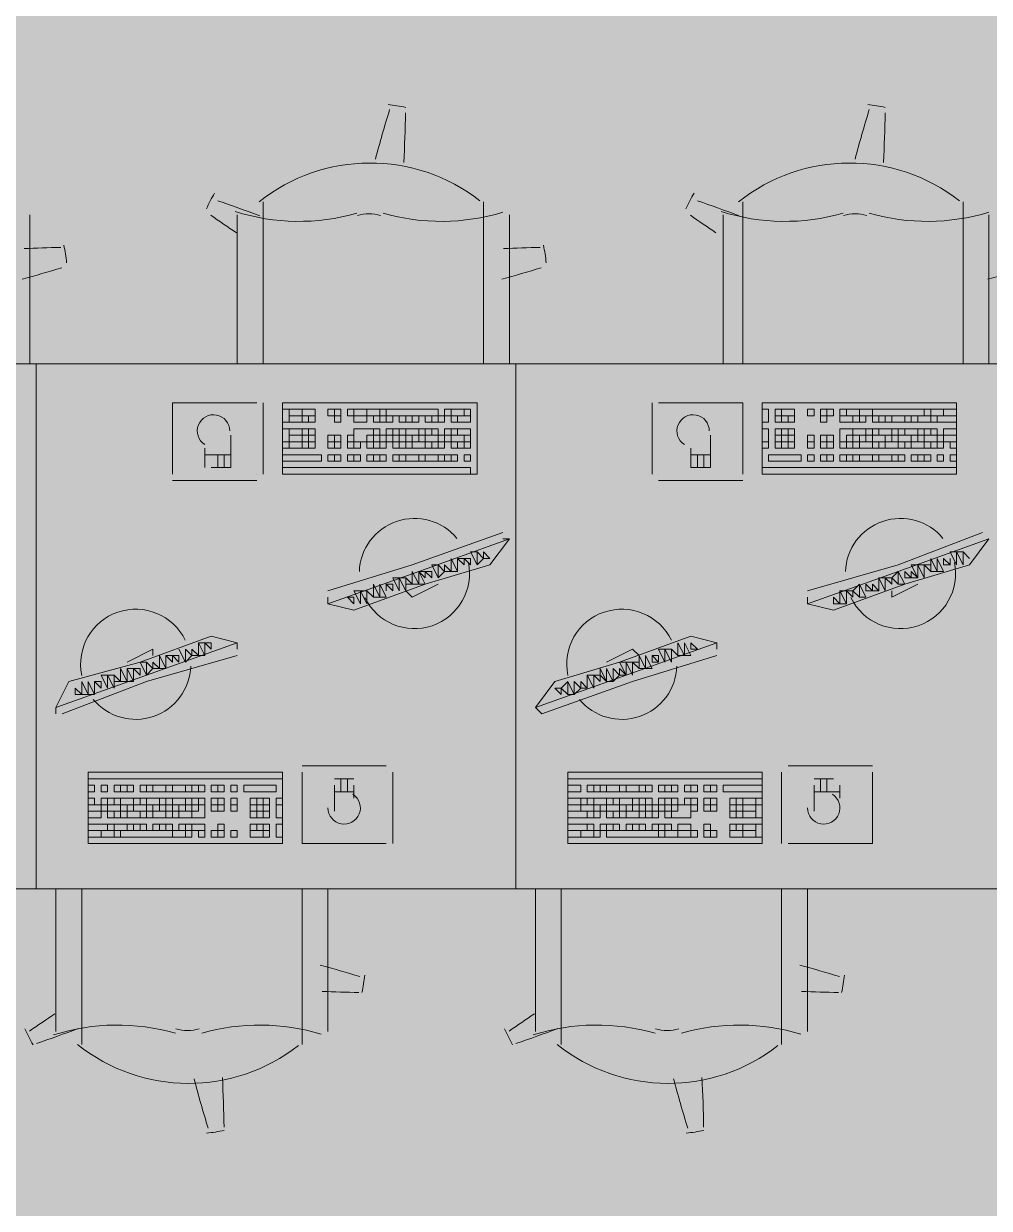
# Model space of a CAD drawing. Header units: millimetres. Extents: x 0 to 90.2, y 0 to 62.5.
# Drawn here: x 70.208 to 72.443, y 35.689 to 38.431 of the extents above; entities that cross this region are included whole.
import ezdxf

# ---------------------------------------------------------------- set-up
doc = ezdxf.new("R2010")
doc.units = ezdxf.units.MM
doc.layers.add('PDF_014405$FT-FIXFIT', color=7, linetype='Continuous')
doc.layers.add('PDF_014405$HL-TMP', color=7, linetype='Continuous', true_color=0xe6db59)

msp = doc.modelspace()

# ---------------------------------------------------------------- linework, layer by layer
at = {"layer": 'PDF_014405$FT-FIXFIT', "lineweight": 0}
for points in [[(70.7626, 37.6432), (70.7626, 38.0181)], [(71.2725, 38.0181), (71.2725, 37.6432)], [(71.8725, 37.6432), (71.8725, 38.0181)], [(72.3824, 38.0181), (72.3824, 37.6432)], [(70.2226, 37.6432), (70.2226, 37.9881)], [(70.7026, 37.9881), (70.7026, 37.6432)], [(71.3325, 37.6432), (71.3325, 37.9881)], [(71.8275, 37.9881), (71.8275, 37.6432)], [(72.4424, 37.6432), (72.4424, 37.9881)], [(70.5526, 37.5532), (70.5526, 37.5532)], [(70.7476, 37.5532), (70.5526, 37.5532), (70.5526, 37.3882)], [(70.7476, 37.5532), (70.7476, 37.5532)], [(70.7626, 37.3882), (70.7626, 37.5532)], [(71.6625, 37.5532), (71.6625, 37.3882)], [(71.6775, 37.5532), (71.6775, 37.5532)], [(71.8725, 37.3882), (71.8725, 37.5532), (71.6775, 37.5532)], [(70.6426, 37.4032), (70.6876, 37.4032), (70.6876, 37.4782)], [(71.7525, 37.4482), (71.7525, 37.4032), (71.7975, 37.4032), (71.7975, 37.4782)], [(70.6276, 37.4482), (70.6276, 37.4032)], [(70.6876, 37.4332), (70.6276, 37.4332)], [(70.6576, 37.4332), (70.6576, 37.4032)], [(70.6726, 37.4332), (70.6726, 37.4032)], [(71.7975, 37.4332), (71.7525, 37.4332)], [(71.7675, 37.4332), (71.7675, 37.4032)], [(71.7825, 37.4332), (71.7825, 37.4032)], [(70.5526, 37.3732), (70.7476, 37.3732)], [(70.7476, 37.3882), (70.7476, 37.3882)], [(71.6775, 37.3882), (71.6775, 37.3882)], [(71.6775, 37.3732), (71.8725, 37.3732)], [(71.8725, 37.3882), (71.8725, 37.3882)], [(71.3175, 37.2532), (71.1076, 37.1782), (70.9126, 37.1182)], [(70.9126, 37.0882), (70.9726, 37.0732), (71.1376, 37.1332), (71.2875, 37.1782), (71.3325, 37.2382), (71.3175, 37.2382)], [(71.3325, 37.2382), (71.1226, 37.1632), (70.9126, 37.0882), (70.9126, 37.1032)], [(72.4274, 37.2532), (72.2325, 37.1782), (72.0225, 37.1182)], [(72.0225, 37.1032), (72.0225, 37.0882), (72.0825, 37.0732), (72.2475, 37.1332), (72.3974, 37.1782), (72.4424, 37.2382), (72.2325, 37.1632), (72.0225, 37.0882)], [(72.4274, 37.2382), (72.4274, 37.2382)], [(72.3824, 37.2082), (72.3974, 37.1932), (72.3824, 37.2082)], [(71.2125, 37.1932), (71.2125, 37.1632), (71.2125, 37.1932)], [(72.3524, 37.1932), (72.3524, 37.1782), (72.3524, 37.1932)], [(72.1875, 37.1482), (72.1875, 37.1182), (72.1875, 37.1482)], [(71.0026, 37.1182), (71.0176, 37.1032), (71.0026, 37.1182)], [(71.0476, 37.1332), (71.0476, 37.1182), (71.0476, 37.1332)], [(71.1676, 37.1332), (71.1076, 37.1032), (71.0926, 37.1182)], [(71.1676, 37.1332), (71.1676, 37.1332)], [(72.2775, 37.1332), (72.2175, 37.1032), (72.2175, 37.1182)], [(72.2775, 37.1332), (72.2775, 37.1332)], [(72.0375, 37.1032), (72.0375, 37.1032)], [(70.7026, 36.9982), (70.6426, 37.0132), (70.4776, 36.9532), (70.3126, 36.9082), (70.2826, 36.8482), (70.2826, 36.8332)], [(71.8125, 36.9982), (71.7525, 37.0132), (71.5875, 36.9532), (71.4375, 36.9082), (71.3925, 36.8482), (71.4075, 36.8332), (71.6175, 36.9082), (71.8125, 36.9682)], [(70.2826, 36.8482), (70.4926, 36.9232), (70.7026, 36.9982), (70.7026, 36.9832)], [(70.4476, 36.9532), (70.5076, 36.9832), (70.5076, 36.9682)], [(70.5826, 36.9532), (70.5676, 36.9832), (70.5826, 36.9532)], [(70.6876, 36.9832), (70.6876, 36.9832)], [(71.3925, 36.8482), (71.6025, 36.9232), (71.8125, 36.9982), (71.8125, 36.9832)], [(71.5575, 36.9532), (71.6175, 36.9832), (71.6325, 36.9682)], [(71.7225, 36.9682), (71.7075, 36.9832), (71.7225, 36.9682)], [(70.2976, 36.8332), (70.4926, 36.9082), (70.7026, 36.9682)], [(70.5376, 36.9382), (70.5376, 36.9682), (70.5376, 36.9382)], [(70.4476, 36.9532), (70.4476, 36.9532)], [(71.5575, 36.9532), (71.5575, 36.9532)], [(71.5125, 36.8932), (71.5125, 36.9232), (71.5125, 36.8932)], [(70.2976, 36.8482), (70.2976, 36.8482)], [(71.4075, 36.8482), (71.4075, 36.8482)], [(71.0476, 36.7132), (70.8526, 36.7132)], [(72.1725, 36.7132), (71.9775, 36.7132)], [(70.3576, 36.6832), (70.8076, 36.6832), (70.3576, 36.6832)], [(70.8526, 36.6982), (70.8526, 36.6982)], [(70.8526, 36.6982), (70.8526, 36.5332), (71.0476, 36.5332)], [(70.9726, 36.6832), (70.9276, 36.6832)], [(70.9426, 36.6532), (70.9426, 36.6832)], [(70.9576, 36.6532), (70.9576, 36.6832)], [(71.0476, 36.6982), (71.0476, 36.6982)], [(71.0626, 36.5332), (71.0626, 36.6982)], [(71.4675, 36.6832), (71.9175, 36.6832), (71.4675, 36.6832)], [(71.9625, 36.6982), (71.9625, 36.5332)], [(71.9775, 36.5332), (72.1725, 36.5332), (72.1725, 36.6982)], [(71.9775, 36.6982), (71.9775, 36.6982)], [(72.0825, 36.6832), (72.0375, 36.6832)], [(72.0525, 36.6532), (72.0525, 36.6832)], [(72.0675, 36.6532), (72.0675, 36.6832)], [(70.9276, 36.6682), (70.9276, 36.6082)], [(70.9276, 36.6532), (70.9726, 36.6532)], [(70.9726, 36.6382), (70.9726, 36.6682)], [(72.0375, 36.6682), (72.0375, 36.6082)], [(72.0375, 36.6532), (72.0975, 36.6532)], [(72.0825, 36.6682), (72.0825, 36.6682)], [(72.0975, 36.6382), (72.0975, 36.6682)], [(71.0476, 36.5332), (71.0476, 36.5332)], [(71.9775, 36.5332), (71.9775, 36.5332)], [(72.1725, 36.5332), (72.1725, 36.5332)], [(70.2826, 36.0983), (70.2826, 36.4283)], [(70.3426, 36.4283), (70.3426, 36.0683)], [(70.8526, 36.0683), (70.8526, 36.4283)], [(70.9126, 36.4283), (70.9126, 36.0983)], [(71.3925, 36.0983), (71.3925, 36.4283)], [(71.4525, 36.4283), (71.4525, 36.0683)], [(71.9625, 36.0683), (71.9625, 36.4283)], [(72.0225, 36.4283), (72.0225, 36.0983)]]:
    msp.add_lwpolyline(points, dxfattribs=at)
for points in [[(69.1277, 37.6432), (70.2376, 37.6432), (70.2376, 36.4283), (69.1277, 36.4283)], [(70.2376, 37.6432), (71.3475, 37.6432), (71.3475, 36.4283), (70.2376, 36.4283)], [(71.3475, 37.6432), (72.4724, 37.6432), (72.4724, 36.4283), (71.3475, 36.4283)], [(71.2575, 37.5532), (70.8076, 37.5532), (70.8076, 37.3882), (71.2575, 37.3882)], [(70.8226, 37.5382), (70.8076, 37.5382), (70.8076, 37.5082), (70.8226, 37.5082)], [(70.8526, 37.5382), (70.8226, 37.5382), (70.8226, 37.5232), (70.8526, 37.5232)], [(70.8826, 37.5382), (70.8526, 37.5382), (70.8526, 37.5232), (70.8826, 37.5232)], [(70.9276, 37.5382), (70.9126, 37.5382), (70.9126, 37.5232), (70.9276, 37.5232)], [(70.9426, 37.5382), (70.9276, 37.5382), (70.9276, 37.5232), (70.9426, 37.5232)], [(70.9726, 37.5382), (70.9576, 37.5382), (70.9576, 37.5232), (70.9726, 37.5232)], [(70.9726, 37.5382), (71.0026, 37.5382), (71.0026, 37.5232), (70.9726, 37.5232)], [(71.0026, 37.5382), (71.0326, 37.5382), (71.0326, 37.5232), (71.0026, 37.5232)], [(71.0326, 37.5382), (71.0476, 37.5382), (71.0476, 37.5232), (71.0326, 37.5232)], [(71.1676, 37.5382), (71.0476, 37.5382), (71.0476, 37.5232), (71.1676, 37.5232)], [(71.1975, 37.5382), (71.1825, 37.5382), (71.1825, 37.5232), (71.1975, 37.5232)], [(71.2275, 37.5382), (71.1975, 37.5382), (71.1975, 37.5232), (71.2275, 37.5232)], [(71.2425, 37.5382), (71.2275, 37.5382), (71.2275, 37.5232), (71.2425, 37.5232)], [(72.3674, 37.5532), (71.9175, 37.5532), (71.9175, 37.3882), (72.3674, 37.3882)], [(71.9325, 37.5382), (71.9175, 37.5382), (71.9175, 37.5082), (71.9325, 37.5082)], [(71.9625, 37.5382), (71.9475, 37.5382), (71.9475, 37.5232), (71.9625, 37.5232)], [(71.9925, 37.5382), (71.9625, 37.5382), (71.9625, 37.5232), (71.9925, 37.5232)], [(72.0375, 37.5382), (72.0225, 37.5382), (72.0225, 37.5232), (72.0375, 37.5232)], [(72.0675, 37.5382), (72.0525, 37.5382), (72.0525, 37.5232), (72.0675, 37.5232)], [(72.0825, 37.5382), (72.0675, 37.5382), (72.0675, 37.5232), (72.0825, 37.5232)], [(72.0975, 37.5382), (72.1125, 37.5382), (72.1125, 37.5232), (72.0975, 37.5232)], [(72.1125, 37.5382), (72.1425, 37.5382), (72.1425, 37.5232), (72.1125, 37.5232)], [(72.1425, 37.5382), (72.1725, 37.5382), (72.1725, 37.5232), (72.1425, 37.5232)], [(72.2925, 37.5382), (72.1725, 37.5382), (72.1725, 37.5232), (72.2925, 37.5232)], [(72.3075, 37.5382), (72.2925, 37.5382), (72.2925, 37.5232), (72.3075, 37.5232)], [(72.3374, 37.5382), (72.3075, 37.5382), (72.3075, 37.5232), (72.3374, 37.5232)], [(72.3674, 37.5382), (72.3374, 37.5382), (72.3374, 37.5232), (72.3674, 37.5232)], [(70.8526, 37.5232), (70.8226, 37.5232), (70.8226, 37.5082), (70.8526, 37.5082)], [(70.8676, 37.5232), (70.8526, 37.5232), (70.8526, 37.5082), (70.8676, 37.5082)], [(70.8826, 37.5232), (70.8676, 37.5232), (70.8676, 37.5082), (70.8826, 37.5082)], [(70.9426, 37.5232), (70.9276, 37.5232), (70.9276, 37.5082), (70.9426, 37.5082)], [(71.0026, 37.5232), (70.9726, 37.5232), (70.9726, 37.5082), (71.0026, 37.5082)], [(71.0326, 37.5232), (71.0176, 37.5232), (71.0176, 37.5082), (71.0326, 37.5082)], [(71.0476, 37.5232), (71.0326, 37.5232), (71.0326, 37.5082), (71.0476, 37.5082)], [(71.0626, 37.5232), (71.0476, 37.5232), (71.0476, 37.5082), (71.0626, 37.5082)], [(71.0926, 37.5232), (71.0776, 37.5232), (71.0776, 37.5082), (71.0926, 37.5082)], [(71.1076, 37.5232), (71.0926, 37.5232), (71.0926, 37.5082), (71.1076, 37.5082)], [(71.1226, 37.5232), (71.1076, 37.5232), (71.1076, 37.5082), (71.1226, 37.5082)], [(71.1526, 37.5232), (71.1376, 37.5232), (71.1376, 37.5082), (71.1526, 37.5082)], [(71.1676, 37.5232), (71.1526, 37.5232), (71.1526, 37.5082), (71.1676, 37.5082)], [(71.1825, 37.5232), (71.1676, 37.5232), (71.1676, 37.5082), (71.1825, 37.5082)], [(71.2125, 37.5232), (71.1975, 37.5232), (71.1975, 37.5082), (71.2125, 37.5082)], [(71.2425, 37.5232), (71.2125, 37.5232), (71.2125, 37.5082), (71.2425, 37.5082)], [(71.9625, 37.5232), (71.9475, 37.5232), (71.9475, 37.5082), (71.9625, 37.5082)], [(71.9775, 37.5232), (71.9625, 37.5232), (71.9625, 37.5082), (71.9775, 37.5082)], [(71.9925, 37.5232), (71.9775, 37.5232), (71.9775, 37.5082), (71.9925, 37.5082)], [(72.0675, 37.5232), (72.0525, 37.5232), (72.0525, 37.5082), (72.0675, 37.5082)], [(72.1275, 37.5232), (72.0975, 37.5232), (72.0975, 37.5082), (72.1275, 37.5082)], [(72.1425, 37.5232), (72.1275, 37.5232), (72.1275, 37.5082), (72.1425, 37.5082)], [(72.1575, 37.5232), (72.1425, 37.5232), (72.1425, 37.5082), (72.1575, 37.5082)], [(72.1875, 37.5232), (72.1725, 37.5232), (72.1725, 37.5082), (72.1875, 37.5082)], [(72.2025, 37.5232), (72.1875, 37.5232), (72.1875, 37.5082), (72.2025, 37.5082)], [(72.2175, 37.5232), (72.2025, 37.5232), (72.2025, 37.5082), (72.2175, 37.5082)], [(72.2475, 37.5232), (72.2175, 37.5232), (72.2175, 37.5082), (72.2475, 37.5082)], [(72.2625, 37.5232), (72.2475, 37.5232), (72.2475, 37.5082), (72.2625, 37.5082)], [(72.2775, 37.5232), (72.2625, 37.5232), (72.2625, 37.5082), (72.2775, 37.5082)], [(72.3075, 37.5232), (72.2775, 37.5232), (72.2775, 37.5082), (72.3075, 37.5082)], [(72.3225, 37.5232), (72.3075, 37.5232), (72.3075, 37.5082), (72.3225, 37.5082)], [(72.3674, 37.5232), (72.3225, 37.5232), (72.3225, 37.5082), (72.3674, 37.5082)], [(70.8226, 37.4932), (70.8076, 37.4932), (70.8076, 37.4632), (70.8226, 37.4632)], [(70.8526, 37.4932), (70.8226, 37.4932), (70.8226, 37.4782), (70.8526, 37.4782)], [(70.8526, 37.4782), (70.8226, 37.4782), (70.8226, 37.4632), (70.8526, 37.4632)], [(70.8676, 37.4932), (70.8526, 37.4932), (70.8526, 37.4782), (70.8676, 37.4782)], [(70.8676, 37.4782), (70.8526, 37.4782), (70.8526, 37.4632), (70.8676, 37.4632)], [(70.8826, 37.4932), (70.8676, 37.4932), (70.8676, 37.4782), (70.8826, 37.4782)], [(70.8826, 37.4782), (70.8676, 37.4782), (70.8676, 37.4632), (70.8826, 37.4632)], [(70.9276, 37.4782), (70.9126, 37.4782), (70.9126, 37.4632), (70.9276, 37.4632)], [(70.9426, 37.4782), (70.9276, 37.4782), (70.9276, 37.4632), (70.9426, 37.4632)], [(70.9726, 37.4782), (70.9576, 37.4782), (70.9576, 37.4632), (70.9726, 37.4632)], [(71.0026, 37.4932), (70.9726, 37.4932), (70.9726, 37.4632), (71.0026, 37.4632), (71.0026, 37.4782), (71.0176, 37.4782), (71.0176, 37.4932)], [(71.0176, 37.4782), (71.0026, 37.4782), (71.0026, 37.4632), (71.0176, 37.4632)], [(71.0326, 37.4932), (71.0176, 37.4932), (71.0176, 37.4782), (71.0326, 37.4782)], [(71.0476, 37.4782), (71.0326, 37.4782), (71.0326, 37.4632), (71.0476, 37.4632)], [(71.0626, 37.4932), (71.0476, 37.4932), (71.0476, 37.4782), (71.0626, 37.4782)], [(71.0626, 37.4782), (71.0476, 37.4782), (71.0476, 37.4632), (71.0626, 37.4632)], [(71.0776, 37.4932), (71.0626, 37.4932), (71.0626, 37.4782), (71.0776, 37.4782)], [(71.0776, 37.4782), (71.0626, 37.4782), (71.0626, 37.4632), (71.0776, 37.4632)], [(71.0926, 37.4932), (71.0776, 37.4932), (71.0776, 37.4782), (71.0926, 37.4782)], [(71.1226, 37.4932), (71.0926, 37.4932), (71.0926, 37.4782), (71.1226, 37.4782)], [(71.1076, 37.4782), (71.0926, 37.4782), (71.0926, 37.4632), (71.1076, 37.4632)], [(71.1226, 37.4782), (71.1076, 37.4782), (71.1076, 37.4632), (71.1226, 37.4632)], [(71.1376, 37.4932), (71.1226, 37.4932), (71.1226, 37.4782), (71.1376, 37.4782)], [(71.1376, 37.4782), (71.1226, 37.4782), (71.1226, 37.4632), (71.1376, 37.4632)], [(71.1526, 37.4932), (71.1376, 37.4932), (71.1376, 37.4782), (71.1526, 37.4782)], [(71.1676, 37.4782), (71.1376, 37.4782), (71.1376, 37.4632), (71.1676, 37.4632)], [(71.1676, 37.4932), (71.1526, 37.4932), (71.1526, 37.4782), (71.1676, 37.4782)], [(71.1825, 37.4782), (71.1676, 37.4782), (71.1676, 37.4632), (71.1825, 37.4632)], [(71.1975, 37.4932), (71.1825, 37.4932), (71.1825, 37.4782), (71.1975, 37.4782)], [(71.1975, 37.4782), (71.1825, 37.4782), (71.1825, 37.4632), (71.1975, 37.4632)], [(71.2125, 37.4932), (71.1975, 37.4932), (71.1975, 37.4782), (71.2125, 37.4782)], [(71.2275, 37.4782), (71.1975, 37.4782), (71.1975, 37.4632), (71.2275, 37.4632)], [(71.2425, 37.4932), (71.2125, 37.4932), (71.2125, 37.4782), (71.2425, 37.4782)], [(71.2425, 37.4782), (71.2275, 37.4782), (71.2275, 37.4632), (71.2425, 37.4632)], [(71.9325, 37.4932), (71.9175, 37.4932), (71.9175, 37.4632), (71.9325, 37.4632)], [(71.9625, 37.4932), (71.9475, 37.4932), (71.9475, 37.4782), (71.9625, 37.4782)], [(71.9625, 37.4782), (71.9475, 37.4782), (71.9475, 37.4632), (71.9625, 37.4632)], [(71.9775, 37.4932), (71.9625, 37.4932), (71.9625, 37.4782), (71.9775, 37.4782)], [(71.9775, 37.4782), (71.9625, 37.4782), (71.9625, 37.4632), (71.9775, 37.4632)], [(71.9925, 37.4932), (71.9775, 37.4932), (71.9775, 37.4782), (71.9925, 37.4782)], [(71.9925, 37.4782), (71.9775, 37.4782), (71.9775, 37.4632), (71.9925, 37.4632)], [(72.0375, 37.4782), (72.0225, 37.4782), (72.0225, 37.4632), (72.0375, 37.4632)], [(72.0675, 37.4782), (72.0525, 37.4782), (72.0525, 37.4632), (72.0675, 37.4632)], [(72.0825, 37.4782), (72.0675, 37.4782), (72.0675, 37.4632), (72.0825, 37.4632)], [(72.1125, 37.4932), (72.0975, 37.4932), (72.0975, 37.4632), (72.1125, 37.4632), (72.1125, 37.4782), (72.1275, 37.4782), (72.1275, 37.4932)], [(72.1575, 37.4932), (72.1275, 37.4932), (72.1275, 37.4782), (72.1575, 37.4782)], [(72.1425, 37.4782), (72.1275, 37.4782), (72.1275, 37.4632), (72.1425, 37.4632)], [(72.1575, 37.4782), (72.1425, 37.4782), (72.1425, 37.4632), (72.1575, 37.4632)], [(72.1725, 37.4932), (72.1575, 37.4932), (72.1575, 37.4782), (72.1725, 37.4782)], [(72.1725, 37.4782), (72.1575, 37.4782), (72.1575, 37.4632), (72.1725, 37.4632)], [(72.1875, 37.4932), (72.1725, 37.4932), (72.1725, 37.4782), (72.1875, 37.4782)], [(72.2025, 37.4782), (72.1725, 37.4782), (72.1725, 37.4632), (72.2025, 37.4632)], [(72.2175, 37.4932), (72.1875, 37.4932), (72.1875, 37.4782), (72.2175, 37.4782)], [(72.2175, 37.4782), (72.2025, 37.4782), (72.2025, 37.4632), (72.2175, 37.4632)], [(72.2325, 37.4932), (72.2175, 37.4932), (72.2175, 37.4782), (72.2325, 37.4782)], [(72.2325, 37.4782), (72.2175, 37.4782), (72.2175, 37.4632), (72.2325, 37.4632)], [(72.2475, 37.4932), (72.2325, 37.4932), (72.2325, 37.4782), (72.2475, 37.4782)], [(72.2625, 37.4782), (72.2325, 37.4782), (72.2325, 37.4632), (72.2625, 37.4632)], [(72.2775, 37.4932), (72.2475, 37.4932), (72.2475, 37.4782), (72.2775, 37.4782)], [(72.2775, 37.4782), (72.2625, 37.4782), (72.2625, 37.4632), (72.2775, 37.4632)], [(72.2925, 37.4932), (72.2775, 37.4932), (72.2775, 37.4782), (72.2925, 37.4782)], [(72.2925, 37.4782), (72.2775, 37.4782), (72.2775, 37.4632), (72.2925, 37.4632)], [(72.3075, 37.4932), (72.2925, 37.4932), (72.2925, 37.4782), (72.3075, 37.4782)], [(72.3225, 37.4782), (72.2925, 37.4782), (72.2925, 37.4632), (72.3225, 37.4632)], [(72.3225, 37.4932), (72.3075, 37.4932), (72.3075, 37.4782), (72.3225, 37.4782)], [(72.3374, 37.4782), (72.3225, 37.4782), (72.3225, 37.4632), (72.3374, 37.4632)], [(72.3674, 37.4932), (72.3374, 37.4932), (72.3374, 37.4782), (72.3674, 37.4782)], [(72.3674, 37.4782), (72.3374, 37.4782), (72.3374, 37.4632), (72.3674, 37.4632)], [(70.8226, 37.4632), (70.8076, 37.4632), (70.8076, 37.4482), (70.8226, 37.4482)], [(70.8526, 37.4632), (70.8226, 37.4632), (70.8226, 37.4482), (70.8526, 37.4482)], [(70.8676, 37.4632), (70.8526, 37.4632), (70.8526, 37.4482), (70.8676, 37.4482)], [(70.8826, 37.4632), (70.8676, 37.4632), (70.8676, 37.4482), (70.8826, 37.4482)], [(70.9276, 37.4632), (70.9126, 37.4632), (70.9126, 37.4482), (70.9276, 37.4482)], [(70.9426, 37.4632), (70.9276, 37.4632), (70.9276, 37.4482), (70.9426, 37.4482)], [(70.9726, 37.4632), (70.9576, 37.4632), (70.9576, 37.4482), (70.9726, 37.4482)], [(70.9876, 37.4632), (70.9726, 37.4632), (70.9726, 37.4482), (70.9876, 37.4482)], [(71.0176, 37.4632), (71.0026, 37.4632), (71.0026, 37.4482), (71.0176, 37.4482)], [(71.0326, 37.4632), (71.0176, 37.4632), (71.0176, 37.4482), (71.0326, 37.4482)], [(71.0476, 37.4632), (71.0326, 37.4632), (71.0326, 37.4482), (71.0476, 37.4482)], [(71.0776, 37.4632), (71.0626, 37.4632), (71.0626, 37.4482), (71.0776, 37.4482)], [(71.0926, 37.4632), (71.0776, 37.4632), (71.0776, 37.4482), (71.0926, 37.4482)], [(71.1076, 37.4632), (71.0926, 37.4632), (71.0926, 37.4482), (71.1076, 37.4482)], [(71.1376, 37.4632), (71.1076, 37.4632), (71.1076, 37.4482), (71.1376, 37.4482)], [(71.1526, 37.4632), (71.1376, 37.4632), (71.1376, 37.4482), (71.1526, 37.4482)], [(71.1676, 37.4632), (71.1526, 37.4632), (71.1526, 37.4482), (71.1676, 37.4482)], [(71.1825, 37.4632), (71.1676, 37.4632), (71.1676, 37.4482), (71.1825, 37.4482)], [(71.2125, 37.4632), (71.1975, 37.4632), (71.1975, 37.4482), (71.2125, 37.4482)], [(71.2275, 37.4632), (71.2125, 37.4632), (71.2125, 37.4482), (71.2275, 37.4482)], [(71.2425, 37.4632), (71.2275, 37.4632), (71.2275, 37.4482), (71.2425, 37.4482)], [(71.9325, 37.4632), (71.9175, 37.4632), (71.9175, 37.4482), (71.9325, 37.4482)], [(71.9625, 37.4632), (71.9475, 37.4632), (71.9475, 37.4482), (71.9625, 37.4482)], [(71.9775, 37.4632), (71.9625, 37.4632), (71.9625, 37.4482), (71.9775, 37.4482)], [(71.9925, 37.4632), (71.9775, 37.4632), (71.9775, 37.4482), (71.9925, 37.4482)], [(72.0375, 37.4632), (72.0225, 37.4632), (72.0225, 37.4482), (72.0375, 37.4482)], [(72.0675, 37.4632), (72.0525, 37.4632), (72.0525, 37.4482), (72.0675, 37.4482)], [(72.0825, 37.4632), (72.0675, 37.4632), (72.0675, 37.4482), (72.0825, 37.4482)], [(72.1125, 37.4632), (72.0975, 37.4632), (72.0975, 37.4482), (72.1125, 37.4482)], [(72.1275, 37.4632), (72.1125, 37.4632), (72.1125, 37.4482), (72.1275, 37.4482)], [(72.1425, 37.4632), (72.1275, 37.4632), (72.1275, 37.4482), (72.1425, 37.4482)], [(72.1725, 37.4632), (72.1425, 37.4632), (72.1425, 37.4482), (72.1725, 37.4482)], [(72.1875, 37.4632), (72.1725, 37.4632), (72.1725, 37.4482), (72.1875, 37.4482)], [(72.2025, 37.4632), (72.1875, 37.4632), (72.1875, 37.4482), (72.2025, 37.4482)], [(72.2325, 37.4632), (72.2025, 37.4632), (72.2025, 37.4482), (72.2325, 37.4482)], [(72.2475, 37.4632), (72.2325, 37.4632), (72.2325, 37.4482), (72.2475, 37.4482)], [(72.2625, 37.4632), (72.2475, 37.4632), (72.2475, 37.4482), (72.2625, 37.4482)], [(72.2925, 37.4632), (72.2625, 37.4632), (72.2625, 37.4482), (72.2925, 37.4482)], [(72.3075, 37.4632), (72.2925, 37.4632), (72.2925, 37.4482), (72.3075, 37.4482)], [(72.3225, 37.4632), (72.3075, 37.4632), (72.3075, 37.4482), (72.3225, 37.4482)], [(72.3374, 37.4632), (72.3225, 37.4632), (72.3225, 37.4482), (72.3374, 37.4482)], [(72.3674, 37.4632), (72.3524, 37.4632), (72.3524, 37.4482), (72.3674, 37.4482)], [(70.8976, 37.4182), (70.8076, 37.4182), (70.8076, 37.4332), (70.8976, 37.4332)], [(70.9276, 37.4332), (70.9126, 37.4332), (70.9126, 37.4182), (70.9276, 37.4182)], [(70.9426, 37.4332), (70.9276, 37.4332), (70.9276, 37.4182), (70.9426, 37.4182)], [(70.9726, 37.4332), (70.9576, 37.4332), (70.9576, 37.4182), (70.9726, 37.4182)], [(70.9876, 37.4332), (70.9726, 37.4332), (70.9726, 37.4182), (70.9876, 37.4182)], [(71.0176, 37.4332), (71.0026, 37.4332), (71.0026, 37.4182), (71.0176, 37.4182)], [(71.0326, 37.4332), (71.0176, 37.4332), (71.0176, 37.4182), (71.0326, 37.4182)], [(71.0476, 37.4332), (71.0326, 37.4332), (71.0326, 37.4182), (71.0476, 37.4182)], [(71.0776, 37.4332), (71.0626, 37.4332), (71.0626, 37.4182), (71.0776, 37.4182)], [(71.0926, 37.4332), (71.0776, 37.4332), (71.0776, 37.4182), (71.0926, 37.4182)], [(71.1226, 37.4332), (71.0926, 37.4332), (71.0926, 37.4182), (71.1226, 37.4182)], [(71.1376, 37.4332), (71.1226, 37.4332), (71.1226, 37.4182), (71.1376, 37.4182)], [(71.1676, 37.4332), (71.1376, 37.4332), (71.1376, 37.4182), (71.1676, 37.4182)], [(71.1825, 37.4332), (71.1676, 37.4332), (71.1676, 37.4182), (71.1825, 37.4182)], [(71.1975, 37.4332), (71.1825, 37.4332), (71.1825, 37.4182), (71.1975, 37.4182)], [(71.2125, 37.4332), (71.1975, 37.4332), (71.1975, 37.4182), (71.2125, 37.4182)], [(71.2425, 37.4332), (71.2275, 37.4332), (71.2275, 37.4182), (71.2425, 37.4182)], [(72.0075, 37.4182), (71.9325, 37.4182), (71.9325, 37.4332), (72.0075, 37.4332)], [(72.0375, 37.4332), (72.0225, 37.4332), (72.0225, 37.4182), (72.0375, 37.4182)], [(72.0675, 37.4332), (72.0525, 37.4332), (72.0525, 37.4182), (72.0675, 37.4182)], [(72.0825, 37.4332), (72.0675, 37.4332), (72.0675, 37.4182), (72.0825, 37.4182)], [(72.1125, 37.4332), (72.0975, 37.4332), (72.0975, 37.4182), (72.1125, 37.4182)], [(72.1275, 37.4332), (72.1125, 37.4332), (72.1125, 37.4182), (72.1275, 37.4182)], [(72.1425, 37.4332), (72.1275, 37.4332), (72.1275, 37.4182), (72.1425, 37.4182)], [(72.1725, 37.4332), (72.1425, 37.4332), (72.1425, 37.4182), (72.1725, 37.4182)], [(72.1875, 37.4332), (72.1725, 37.4332), (72.1725, 37.4182), (72.1875, 37.4182)], [(72.2175, 37.4332), (72.1875, 37.4332), (72.1875, 37.4182), (72.2175, 37.4182)], [(72.2325, 37.4332), (72.2175, 37.4332), (72.2175, 37.4182), (72.2325, 37.4182)], [(72.2475, 37.4332), (72.2325, 37.4332), (72.2325, 37.4182), (72.2475, 37.4182)], [(72.2775, 37.4332), (72.2625, 37.4332), (72.2625, 37.4182), (72.2775, 37.4182)], [(72.2925, 37.4332), (72.2775, 37.4332), (72.2775, 37.4182), (72.2925, 37.4182)], [(72.3075, 37.4332), (72.2925, 37.4332), (72.2925, 37.4182), (72.3075, 37.4182)], [(72.3374, 37.4332), (72.3225, 37.4332), (72.3225, 37.4182), (72.3374, 37.4182)], [(72.3674, 37.4332), (72.3524, 37.4332), (72.3524, 37.4182), (72.3674, 37.4182)], [(71.2425, 37.3882), (70.8076, 37.3882), (70.8076, 37.4032), (71.2425, 37.4032)], [(72.3674, 37.3882), (71.9175, 37.3882), (71.9175, 37.4032), (72.3674, 37.4032)], [(71.2575, 37.2082), (71.2425, 37.2082), (71.2575, 37.1782)], [(71.2575, 37.2082), (71.2575, 37.1782), (71.2725, 37.1932)], [(71.2725, 37.2082), (71.2725, 37.1932), (71.2875, 37.1932)], [(72.3674, 37.2082), (72.3524, 37.2082), (72.3674, 37.1782)], [(72.3824, 37.2082), (72.3674, 37.2082), (72.3824, 37.1782), (72.3824, 37.1932)], [(71.1676, 37.1782), (71.1526, 37.1782), (71.1676, 37.1482)], [(71.1676, 37.1782), (71.1676, 37.1482), (71.1825, 37.1632)], [(71.1825, 37.1782), (71.1825, 37.1632), (71.1975, 37.1632)], [(71.1975, 37.1932), (71.1975, 37.1782), (71.1975, 37.1632), (71.2125, 37.1632)], [(71.2275, 37.1932), (71.2125, 37.1932), (71.2275, 37.1782)], [(71.2425, 37.1932), (71.2275, 37.1932), (71.2425, 37.1782)], [(72.2775, 37.1782), (72.2625, 37.1782), (72.2775, 37.1482)], [(72.2925, 37.1782), (72.2775, 37.1782), (72.2925, 37.1482), (72.2925, 37.1632)], [(72.3075, 37.1782), (72.2925, 37.1782), (72.3075, 37.1632)], [(72.3075, 37.1932), (72.3075, 37.1782), (72.3075, 37.1632), (72.3225, 37.1632)], [(72.3225, 37.1932), (72.3225, 37.1632), (72.3374, 37.1632)], [(72.3374, 37.1932), (72.3374, 37.1782), (72.3524, 37.1782)], [(71.0776, 37.1482), (71.0626, 37.1482), (71.0776, 37.1182)], [(71.0926, 37.1482), (71.0776, 37.1482), (71.0926, 37.1182), (71.0926, 37.1332)], [(71.0926, 37.1482), (71.0926, 37.1332), (71.1076, 37.1332)], [(71.1076, 37.1632), (71.1076, 37.1482), (71.1076, 37.1332), (71.1226, 37.1332)], [(71.1226, 37.1632), (71.1226, 37.1332), (71.1376, 37.1332)], [(71.1376, 37.1632), (71.1226, 37.1632), (71.1376, 37.1482)], [(71.1526, 37.1632), (71.1376, 37.1632), (71.1526, 37.1482)], [(72.2025, 37.1482), (72.1875, 37.1482), (72.2025, 37.1182), (72.2025, 37.1332)], [(72.2175, 37.1482), (72.2025, 37.1482), (72.2175, 37.1332)], [(72.2325, 37.1632), (72.2175, 37.1482), (72.2325, 37.1332)], [(72.2325, 37.1632), (72.2325, 37.1332), (72.2475, 37.1332)], [(72.2475, 37.1632), (72.2475, 37.1482), (72.2625, 37.1482)], [(72.2625, 37.1632), (72.2625, 37.1482), (72.2775, 37.1482)], [(70.9876, 37.1182), (70.9726, 37.1182), (70.9876, 37.0882)], [(71.0026, 37.1182), (70.9876, 37.1182), (71.0026, 37.0882), (71.0026, 37.1032)], [(71.0176, 37.1332), (71.0176, 37.1182), (71.0176, 37.1032), (71.0326, 37.1032)], [(71.0326, 37.1332), (71.0326, 37.1032), (71.0476, 37.1032)], [(71.0626, 37.1332), (71.0476, 37.1332), (71.0626, 37.1182)], [(72.0975, 37.1182), (72.0975, 37.0882), (72.1125, 37.0882)], [(72.1125, 37.1182), (72.0975, 37.1182), (72.1125, 37.0882), (72.1125, 37.1032)], [(72.1275, 37.1182), (72.1125, 37.1182), (72.1275, 37.1032)], [(72.1425, 37.1332), (72.1275, 37.1182), (72.1425, 37.1032)], [(72.1425, 37.1332), (72.1425, 37.1032), (72.1575, 37.1032)], [(72.1575, 37.1332), (72.1575, 37.1182), (72.1725, 37.1182)], [(72.1725, 37.1332), (72.1725, 37.1182), (72.1875, 37.1182)], [(70.9726, 37.1032), (70.9576, 37.1032), (70.9726, 37.0882)], [(72.0825, 37.1032), (72.0825, 37.0882), (72.0975, 37.0882)], [(70.5826, 36.9532), (70.5976, 36.9682), (70.5826, 36.9832)], [(70.5976, 36.9682), (70.6126, 36.9682), (70.5976, 36.9832)], [(70.6276, 36.9682), (70.6276, 36.9982), (70.6126, 36.9982)], [(70.6126, 36.9682), (70.6276, 36.9682), (70.6126, 36.9982), (70.6126, 36.9832)], [(70.6426, 36.9832), (70.6426, 36.9982), (70.6276, 36.9982)], [(71.6925, 36.9532), (71.6925, 36.9832), (71.6775, 36.9832)], [(71.7075, 36.9532), (71.7075, 36.9682), (71.7075, 36.9832), (71.6925, 36.9832)], [(71.7225, 36.9682), (71.7375, 36.9682), (71.7225, 36.9982), (71.7225, 36.9832)], [(71.7375, 36.9682), (71.7525, 36.9682), (71.7375, 36.9982)], [(71.7525, 36.9832), (71.7675, 36.9832), (71.7525, 36.9982)], [(70.5226, 36.9382), (70.5376, 36.9382), (70.5226, 36.9682), (70.5226, 36.9532)], [(70.5526, 36.9532), (70.5526, 36.9682), (70.5376, 36.9682)], [(70.5676, 36.9532), (70.5676, 36.9682), (70.5526, 36.9682)], [(71.6325, 36.9382), (71.6475, 36.9382), (71.6325, 36.9682), (71.6325, 36.9532)], [(71.6475, 36.9382), (71.6625, 36.9382), (71.6475, 36.9682)], [(71.6775, 36.9532), (71.6775, 36.9682), (71.6625, 36.9682)], [(71.6625, 36.9532), (71.6775, 36.9532), (71.6625, 36.9682)], [(70.4326, 36.9082), (70.4476, 36.9082), (70.4326, 36.9382), (70.4326, 36.9232)], [(70.4626, 36.9082), (70.4626, 36.9232), (70.4626, 36.9382), (70.4476, 36.9382)], [(70.4476, 36.9082), (70.4626, 36.9082), (70.4476, 36.9382)], [(70.4776, 36.9232), (70.4776, 36.9382), (70.4626, 36.9382)], [(70.4926, 36.9232), (70.4926, 36.9532), (70.4776, 36.9532)], [(70.4926, 36.9232), (70.5076, 36.9382), (70.4926, 36.9532)], [(70.5076, 36.9382), (70.5226, 36.9382), (70.5076, 36.9532)], [(71.5575, 36.9082), (71.5425, 36.9382), (71.5425, 36.9232)], [(71.5575, 36.9082), (71.5725, 36.9082), (71.5575, 36.9382)], [(71.5725, 36.9082), (71.5875, 36.9232), (71.5725, 36.9382)], [(71.6025, 36.9232), (71.6025, 36.9532), (71.5875, 36.9532)], [(71.5875, 36.9232), (71.6025, 36.9232), (71.5875, 36.9382)], [(71.6175, 36.9232), (71.6175, 36.9382), (71.6175, 36.9532), (71.6025, 36.9532)], [(71.6325, 36.9382), (71.6325, 36.9532), (71.6175, 36.9532)], [(70.3426, 36.8782), (70.3576, 36.8782), (70.3426, 36.9082), (70.3426, 36.8932)], [(70.3576, 36.8782), (70.3726, 36.8782), (70.3576, 36.9082)], [(70.3876, 36.8932), (70.3876, 36.9082), (70.3726, 36.9082)], [(70.3726, 36.8782), (70.3726, 36.8932), (70.3726, 36.9082)], [(70.4026, 36.8932), (70.4026, 36.9232), (70.3876, 36.9232)], [(70.4176, 36.8932), (70.4176, 36.9082), (70.4176, 36.9232), (70.4026, 36.9232)], [(70.4176, 36.9082), (70.4326, 36.9082), (70.4176, 36.9232)], [(71.4675, 36.8782), (71.4675, 36.9082), (71.4525, 36.8932)], [(71.4675, 36.8782), (71.4825, 36.8782), (71.4675, 36.9082)], [(71.4825, 36.8782), (71.4975, 36.8932), (71.4825, 36.9082)], [(71.4975, 36.8932), (71.5125, 36.8932), (71.4975, 36.9082)], [(71.5275, 36.8932), (71.5275, 36.9082), (71.5275, 36.9232), (71.5125, 36.9232)], [(71.5425, 36.9082), (71.5425, 36.9232), (71.5275, 36.9232)], [(70.3276, 36.8782), (70.3426, 36.8782), (70.3276, 36.8932)], [(71.4525, 36.8782), (71.4525, 36.8932), (71.4375, 36.8932)], [(70.3576, 36.5332), (70.8076, 36.5332), (70.8076, 36.6982), (70.3576, 36.6982)], [(71.4675, 36.5332), (71.9175, 36.5332), (71.9175, 36.6982), (71.4675, 36.6982)], [(70.3576, 36.6532), (70.3726, 36.6532), (70.3726, 36.6682), (70.3576, 36.6682)], [(70.3876, 36.6532), (70.4026, 36.6532), (70.4026, 36.6682), (70.3876, 36.6682)], [(70.4176, 36.6532), (70.4326, 36.6532), (70.4326, 36.6682), (70.4176, 36.6682)], [(70.4326, 36.6532), (70.4476, 36.6532), (70.4476, 36.6682), (70.4326, 36.6682)], [(70.4476, 36.6532), (70.4626, 36.6532), (70.4626, 36.6682), (70.4476, 36.6682)], [(70.4776, 36.6532), (70.4926, 36.6532), (70.4926, 36.6682), (70.4776, 36.6682)], [(70.4926, 36.6532), (70.5076, 36.6532), (70.5076, 36.6682), (70.4926, 36.6682)], [(70.5076, 36.6532), (70.5376, 36.6532), (70.5376, 36.6682), (70.5076, 36.6682)], [(70.5376, 36.6532), (70.5526, 36.6532), (70.5526, 36.6682), (70.5376, 36.6682)], [(70.5526, 36.6532), (70.5826, 36.6532), (70.5826, 36.6682), (70.5526, 36.6682)], [(70.5826, 36.6532), (70.5976, 36.6532), (70.5976, 36.6682), (70.5826, 36.6682)], [(70.5976, 36.6532), (70.6126, 36.6532), (70.6126, 36.6682), (70.5976, 36.6682)], [(70.6126, 36.6532), (70.6276, 36.6532), (70.6276, 36.6682), (70.6126, 36.6682)], [(70.6426, 36.6532), (70.6576, 36.6532), (70.6576, 36.6682), (70.6426, 36.6682)], [(70.6576, 36.6532), (70.6726, 36.6532), (70.6726, 36.6682), (70.6576, 36.6682)], [(70.6876, 36.6532), (70.7026, 36.6532), (70.7026, 36.6682), (70.6876, 36.6682)], [(70.7176, 36.6682), (70.7926, 36.6682), (70.7926, 36.6532), (70.7176, 36.6532)], [(71.4675, 36.6532), (71.4975, 36.6532), (71.4975, 36.6682), (71.4675, 36.6682)], [(71.5125, 36.6532), (71.5275, 36.6532), (71.5275, 36.6682), (71.5125, 36.6682)], [(71.5275, 36.6532), (71.5425, 36.6532), (71.5425, 36.6682), (71.5275, 36.6682)], [(71.5425, 36.6532), (71.5575, 36.6532), (71.5575, 36.6682), (71.5425, 36.6682)], [(71.5575, 36.6532), (71.5875, 36.6532), (71.5875, 36.6682), (71.5575, 36.6682)], [(71.5875, 36.6532), (71.6025, 36.6532), (71.6025, 36.6682), (71.5875, 36.6682)], [(71.6025, 36.6532), (71.6325, 36.6532), (71.6325, 36.6682), (71.6025, 36.6682)], [(71.6325, 36.6532), (71.6475, 36.6532), (71.6475, 36.6682), (71.6325, 36.6682)], [(71.6475, 36.6532), (71.6625, 36.6532), (71.6625, 36.6682), (71.6475, 36.6682)], [(71.6775, 36.6532), (71.6925, 36.6532), (71.6925, 36.6682), (71.6775, 36.6682)], [(71.6925, 36.6532), (71.7075, 36.6532), (71.7075, 36.6682), (71.6925, 36.6682)], [(71.7075, 36.6532), (71.7225, 36.6532), (71.7225, 36.6682), (71.7075, 36.6682)], [(71.7375, 36.6532), (71.7525, 36.6532), (71.7525, 36.6682), (71.7375, 36.6682)], [(71.7525, 36.6532), (71.7675, 36.6532), (71.7675, 36.6682), (71.7525, 36.6682)], [(71.7825, 36.6532), (71.7975, 36.6532), (71.7975, 36.6682), (71.7825, 36.6682)], [(71.7975, 36.6532), (71.8125, 36.6532), (71.8125, 36.6682), (71.7975, 36.6682)], [(71.8275, 36.6682), (71.9175, 36.6682), (71.9175, 36.6532), (71.8275, 36.6532)], [(70.3576, 36.6232), (70.3726, 36.6232), (70.3726, 36.6382), (70.3576, 36.6382)], [(70.3876, 36.6232), (70.4026, 36.6232), (70.4026, 36.6382), (70.3876, 36.6382)], [(70.4026, 36.6232), (70.4176, 36.6232), (70.4176, 36.6382), (70.4026, 36.6382)], [(70.4176, 36.6232), (70.4326, 36.6232), (70.4326, 36.6382), (70.4176, 36.6382)], [(70.4326, 36.6232), (70.4626, 36.6232), (70.4626, 36.6382), (70.4326, 36.6382)], [(70.4626, 36.6232), (70.4776, 36.6232), (70.4776, 36.6382), (70.4626, 36.6382)], [(70.4776, 36.6232), (70.4926, 36.6232), (70.4926, 36.6382), (70.4776, 36.6382)], [(70.4926, 36.6232), (70.5226, 36.6232), (70.5226, 36.6382), (70.4926, 36.6382)], [(70.5226, 36.6232), (70.5376, 36.6232), (70.5376, 36.6382), (70.5226, 36.6382)], [(70.5376, 36.6232), (70.5526, 36.6232), (70.5526, 36.6382), (70.5376, 36.6382)], [(70.5526, 36.6232), (70.5826, 36.6232), (70.5826, 36.6382), (70.5526, 36.6382)], [(70.5826, 36.6232), (70.5976, 36.6232), (70.5976, 36.6382), (70.5826, 36.6382)], [(70.5976, 36.6232), (70.6126, 36.6232), (70.6126, 36.6382), (70.5976, 36.6382)], [(70.6126, 36.6232), (70.6276, 36.6232), (70.6276, 36.6382), (70.6126, 36.6382)], [(70.6426, 36.6232), (70.6576, 36.6232), (70.6576, 36.6382), (70.6426, 36.6382)], [(70.6576, 36.6232), (70.6726, 36.6232), (70.6726, 36.6382), (70.6576, 36.6382)], [(70.6876, 36.6232), (70.7026, 36.6232), (70.7026, 36.6382), (70.6876, 36.6382)], [(70.7326, 36.6232), (70.7476, 36.6232), (70.7476, 36.6382), (70.7326, 36.6382)], [(70.7476, 36.6232), (70.7626, 36.6232), (70.7626, 36.6382), (70.7476, 36.6382)], [(70.7626, 36.6232), (70.7776, 36.6232), (70.7776, 36.6382), (70.7626, 36.6382)], [(70.7926, 36.6232), (70.8076, 36.6232), (70.8076, 36.6382), (70.7926, 36.6382)], [(71.4675, 36.6232), (71.4975, 36.6232), (71.4975, 36.6382), (71.4675, 36.6382)], [(71.4975, 36.6232), (71.5125, 36.6232), (71.5125, 36.6382), (71.4975, 36.6382)], [(71.5125, 36.6232), (71.5275, 36.6232), (71.5275, 36.6382), (71.5125, 36.6382)], [(71.5275, 36.6232), (71.5575, 36.6232), (71.5575, 36.6382), (71.5275, 36.6382)], [(71.5575, 36.6232), (71.5725, 36.6232), (71.5725, 36.6382), (71.5575, 36.6382)], [(71.5725, 36.6232), (71.5875, 36.6232), (71.5875, 36.6382), (71.5725, 36.6382)], [(71.5875, 36.6232), (71.6175, 36.6232), (71.6175, 36.6382), (71.5875, 36.6382)], [(71.6175, 36.6232), (71.6325, 36.6232), (71.6325, 36.6382), (71.6175, 36.6382)], [(71.6325, 36.6232), (71.6475, 36.6232), (71.6475, 36.6382), (71.6325, 36.6382)], [(71.6475, 36.6232), (71.6625, 36.6232), (71.6625, 36.6382), (71.6475, 36.6382)], [(71.6775, 36.6232), (71.6925, 36.6232), (71.6925, 36.6382), (71.6775, 36.6382)], [(71.6925, 36.6232), (71.7075, 36.6232), (71.7075, 36.6382), (71.6925, 36.6382)], [(71.7075, 36.6232), (71.7225, 36.6232), (71.7225, 36.6382), (71.7075, 36.6382)], [(71.7375, 36.6232), (71.7525, 36.6232), (71.7525, 36.6382), (71.7375, 36.6382)], [(71.7525, 36.6232), (71.7675, 36.6232), (71.7675, 36.6382), (71.7525, 36.6382)], [(71.7825, 36.6232), (71.7975, 36.6232), (71.7975, 36.6382), (71.7825, 36.6382)], [(71.7975, 36.6232), (71.8125, 36.6232), (71.8125, 36.6382), (71.7975, 36.6382)], [(71.8425, 36.6232), (71.8575, 36.6232), (71.8575, 36.6382), (71.8425, 36.6382)], [(71.8575, 36.6232), (71.8725, 36.6232), (71.8725, 36.6382), (71.8575, 36.6382)], [(71.8725, 36.6232), (71.9025, 36.6232), (71.9025, 36.6382), (71.8725, 36.6382)], [(71.9025, 36.6232), (71.9175, 36.6232), (71.9175, 36.6382), (71.9025, 36.6382)], [(70.3576, 36.6082), (70.3876, 36.6082), (70.3876, 36.6232), (70.3576, 36.6232)], [(70.3576, 36.5932), (70.3876, 36.5932), (70.3876, 36.6082), (70.3576, 36.6082)], [(70.3876, 36.6082), (70.4026, 36.6082), (70.4026, 36.6232), (70.3876, 36.6232)], [(70.4026, 36.6082), (70.4326, 36.6082), (70.4326, 36.6232), (70.4026, 36.6232)], [(70.4026, 36.5932), (70.4176, 36.5932), (70.4176, 36.6082), (70.4026, 36.6082)], [(70.4176, 36.5932), (70.4326, 36.5932), (70.4326, 36.6082), (70.4176, 36.6082)], [(70.4326, 36.6082), (70.4476, 36.6082), (70.4476, 36.6232), (70.4326, 36.6232)], [(70.4326, 36.5932), (70.4476, 36.5932), (70.4476, 36.6082), (70.4326, 36.6082)], [(70.4476, 36.6082), (70.4626, 36.6082), (70.4626, 36.6232), (70.4476, 36.6232)], [(70.4476, 36.5932), (70.4776, 36.5932), (70.4776, 36.6082), (70.4476, 36.6082)], [(70.4626, 36.6082), (70.4926, 36.6082), (70.4926, 36.6232), (70.4626, 36.6232)], [(70.4776, 36.5932), (70.4926, 36.5932), (70.4926, 36.6082), (70.4776, 36.6082)], [(70.4926, 36.6082), (70.5076, 36.6082), (70.5076, 36.6232), (70.4926, 36.6232)], [(70.4926, 36.5932), (70.5076, 36.5932), (70.5076, 36.6082), (70.4926, 36.6082)], [(70.5076, 36.6082), (70.5226, 36.6082), (70.5226, 36.6232), (70.5076, 36.6232)], [(70.5076, 36.5932), (70.5376, 36.5932), (70.5376, 36.6082), (70.5076, 36.6082)], [(70.5226, 36.6082), (70.5376, 36.6082), (70.5376, 36.6232), (70.5226, 36.6232)], [(70.5376, 36.5932), (70.5526, 36.5932), (70.5526, 36.6082), (70.5376, 36.6082)], [(70.5526, 36.6082), (70.5676, 36.6082), (70.5676, 36.6232), (70.5526, 36.6232)], [(70.5526, 36.5932), (70.5676, 36.5932), (70.5676, 36.6082), (70.5526, 36.6082)], [(70.5676, 36.6082), (70.5826, 36.6082), (70.5826, 36.6232), (70.5676, 36.6232)], [(70.5676, 36.5932), (70.5976, 36.5932), (70.5976, 36.6082), (70.5676, 36.6082)], [(70.5826, 36.6082), (70.5976, 36.6082), (70.5976, 36.6232), (70.5826, 36.6232)], [(70.6126, 36.5932), (70.6276, 36.5932), (70.6276, 36.6232), (70.6126, 36.6232), (70.6126, 36.6082), (70.5976, 36.6082), (70.5976, 36.5932)], [(70.6426, 36.6082), (70.6576, 36.6082), (70.6576, 36.6232), (70.6426, 36.6232)], [(70.6576, 36.6082), (70.6726, 36.6082), (70.6726, 36.6232), (70.6576, 36.6232)], [(70.6876, 36.6082), (70.7026, 36.6082), (70.7026, 36.6232), (70.6876, 36.6232)], [(70.7326, 36.6082), (70.7476, 36.6082), (70.7476, 36.6232), (70.7326, 36.6232)], [(70.7326, 36.5932), (70.7476, 36.5932), (70.7476, 36.6082), (70.7326, 36.6082)], [(70.7476, 36.6082), (70.7626, 36.6082), (70.7626, 36.6232), (70.7476, 36.6232)], [(70.7476, 36.5932), (70.7626, 36.5932), (70.7626, 36.6082), (70.7476, 36.6082)], [(70.7626, 36.6082), (70.7776, 36.6082), (70.7776, 36.6232), (70.7626, 36.6232)], [(70.7626, 36.5932), (70.7776, 36.5932), (70.7776, 36.6082), (70.7626, 36.6082)], [(70.7926, 36.5932), (70.8076, 36.5932), (70.8076, 36.6232), (70.7926, 36.6232)], [(71.4675, 36.6082), (71.4975, 36.6082), (71.4975, 36.6232), (71.4675, 36.6232)], [(71.4675, 36.5932), (71.5125, 36.5932), (71.5125, 36.6082), (71.4675, 36.6082)], [(71.4975, 36.6082), (71.5275, 36.6082), (71.5275, 36.6232), (71.4975, 36.6232)], [(71.5125, 36.5932), (71.5275, 36.5932), (71.5275, 36.6082), (71.5125, 36.6082)], [(71.5275, 36.6082), (71.5425, 36.6082), (71.5425, 36.6232), (71.5275, 36.6232)], [(71.5275, 36.5932), (71.5425, 36.5932), (71.5425, 36.6082), (71.5275, 36.6082)], [(71.5425, 36.6082), (71.5575, 36.6082), (71.5575, 36.6232), (71.5425, 36.6232)], [(71.5575, 36.6082), (71.5875, 36.6082), (71.5875, 36.6232), (71.5575, 36.6232)], [(71.5575, 36.5932), (71.5725, 36.5932), (71.5725, 36.6082), (71.5575, 36.6082)], [(71.5725, 36.5932), (71.5875, 36.5932), (71.5875, 36.6082), (71.5725, 36.6082)], [(71.5875, 36.6082), (71.6025, 36.6082), (71.6025, 36.6232), (71.5875, 36.6232)], [(71.5875, 36.5932), (71.6025, 36.5932), (71.6025, 36.6082), (71.5875, 36.6082)], [(71.6025, 36.6082), (71.6175, 36.6082), (71.6175, 36.6232), (71.6025, 36.6232)], [(71.6025, 36.5932), (71.6325, 36.5932), (71.6325, 36.6082), (71.6025, 36.6082)], [(71.6175, 36.6082), (71.6325, 36.6082), (71.6325, 36.6232), (71.6175, 36.6232)], [(71.6325, 36.5932), (71.6475, 36.5932), (71.6475, 36.6082), (71.6325, 36.6082)], [(71.6475, 36.6082), (71.6625, 36.6082), (71.6625, 36.6232), (71.6475, 36.6232)], [(71.6475, 36.5932), (71.6625, 36.5932), (71.6625, 36.6082), (71.6475, 36.6082)], [(71.6625, 36.6082), (71.6775, 36.6082), (71.6775, 36.6232), (71.6625, 36.6232)], [(71.6625, 36.5932), (71.6775, 36.5932), (71.6775, 36.6082), (71.6625, 36.6082)], [(71.6775, 36.6082), (71.6925, 36.6082), (71.6925, 36.6232), (71.6775, 36.6232)], [(71.6925, 36.5932), (71.7075, 36.5932), (71.7075, 36.6082), (71.6925, 36.6082)], [(71.7225, 36.5932), (71.7525, 36.5932), (71.7525, 36.6232), (71.7225, 36.6232), (71.7225, 36.6082), (71.7075, 36.6082), (71.7075, 36.5932)], [(71.7075, 36.6082), (71.7225, 36.6082), (71.7225, 36.6232), (71.7075, 36.6232)], [(71.7525, 36.6082), (71.7675, 36.6082), (71.7675, 36.6232), (71.7525, 36.6232)], [(71.7825, 36.6082), (71.7975, 36.6082), (71.7975, 36.6232), (71.7825, 36.6232)], [(71.7975, 36.6082), (71.8125, 36.6082), (71.8125, 36.6232), (71.7975, 36.6232)], [(71.8425, 36.6082), (71.8575, 36.6082), (71.8575, 36.6232), (71.8425, 36.6232)], [(71.8425, 36.5932), (71.8575, 36.5932), (71.8575, 36.6082), (71.8425, 36.6082)], [(71.8575, 36.6082), (71.8725, 36.6082), (71.8725, 36.6232), (71.8575, 36.6232)], [(71.8575, 36.5932), (71.8725, 36.5932), (71.8725, 36.6082), (71.8575, 36.6082)], [(71.8725, 36.6082), (71.9025, 36.6082), (71.9025, 36.6232), (71.8725, 36.6232)], [(71.8725, 36.5932), (71.9025, 36.5932), (71.9025, 36.6082), (71.8725, 36.6082)], [(71.9025, 36.5932), (71.9175, 36.5932), (71.9175, 36.6232), (71.9025, 36.6232)], [(70.3576, 36.5632), (70.4026, 36.5632), (70.4026, 36.5782), (70.3576, 36.5782)], [(70.4026, 36.5632), (70.4176, 36.5632), (70.4176, 36.5782), (70.4026, 36.5782)], [(70.4176, 36.5632), (70.4476, 36.5632), (70.4476, 36.5782), (70.4176, 36.5782)], [(70.4476, 36.5632), (70.4626, 36.5632), (70.4626, 36.5782), (70.4476, 36.5782)], [(70.4626, 36.5632), (70.4776, 36.5632), (70.4776, 36.5782), (70.4626, 36.5782)], [(70.4776, 36.5632), (70.4926, 36.5632), (70.4926, 36.5782), (70.4776, 36.5782)], [(70.5076, 36.5632), (70.5226, 36.5632), (70.5226, 36.5782), (70.5076, 36.5782)], [(70.5226, 36.5632), (70.5376, 36.5632), (70.5376, 36.5782), (70.5226, 36.5782)], [(70.5376, 36.5632), (70.5526, 36.5632), (70.5526, 36.5782), (70.5376, 36.5782)], [(70.5676, 36.5632), (70.5826, 36.5632), (70.5826, 36.5782), (70.5676, 36.5782)], [(70.5826, 36.5632), (70.5976, 36.5632), (70.5976, 36.5782), (70.5826, 36.5782)], [(70.5976, 36.5632), (70.6276, 36.5632), (70.6276, 36.5782), (70.5976, 36.5782)], [(70.6576, 36.5632), (70.6726, 36.5632), (70.6726, 36.5782), (70.6576, 36.5782)], [(70.7326, 36.5632), (70.7476, 36.5632), (70.7476, 36.5782), (70.7326, 36.5782)], [(70.7476, 36.5632), (70.7626, 36.5632), (70.7626, 36.5782), (70.7476, 36.5782)], [(70.7626, 36.5632), (70.7776, 36.5632), (70.7776, 36.5782), (70.7626, 36.5782)], [(70.7926, 36.5482), (70.8076, 36.5482), (70.8076, 36.5782), (70.7926, 36.5782)], [(71.4675, 36.5632), (71.5125, 36.5632), (71.5125, 36.5782), (71.4675, 36.5782)], [(71.5125, 36.5632), (71.5275, 36.5632), (71.5275, 36.5782), (71.5125, 36.5782)], [(71.5425, 36.5632), (71.5575, 36.5632), (71.5575, 36.5782), (71.5425, 36.5782)], [(71.5575, 36.5632), (71.5725, 36.5632), (71.5725, 36.5782), (71.5575, 36.5782)], [(71.5725, 36.5632), (71.5875, 36.5632), (71.5875, 36.5782), (71.5725, 36.5782)], [(71.6025, 36.5632), (71.6175, 36.5632), (71.6175, 36.5782), (71.6025, 36.5782)], [(71.6175, 36.5632), (71.6325, 36.5632), (71.6325, 36.5782), (71.6175, 36.5782)], [(71.6325, 36.5632), (71.6475, 36.5632), (71.6475, 36.5782), (71.6325, 36.5782)], [(71.6625, 36.5632), (71.6775, 36.5632), (71.6775, 36.5782), (71.6625, 36.5782)], [(71.6775, 36.5632), (71.6925, 36.5632), (71.6925, 36.5782), (71.6775, 36.5782)], [(71.6925, 36.5632), (71.7075, 36.5632), (71.7075, 36.5782), (71.6925, 36.5782)], [(71.7225, 36.5632), (71.7525, 36.5632), (71.7525, 36.5782), (71.7225, 36.5782)], [(71.7825, 36.5632), (71.7975, 36.5632), (71.7975, 36.5782), (71.7825, 36.5782)], [(71.8425, 36.5632), (71.8575, 36.5632), (71.8575, 36.5782), (71.8425, 36.5782)], [(71.8575, 36.5632), (71.8725, 36.5632), (71.8725, 36.5782), (71.8575, 36.5782)], [(71.8725, 36.5632), (71.9025, 36.5632), (71.9025, 36.5782), (71.8725, 36.5782)], [(71.9025, 36.5482), (71.9175, 36.5482), (71.9175, 36.5782), (71.9025, 36.5782)], [(70.3576, 36.5482), (70.3876, 36.5482), (70.3876, 36.5632), (70.3576, 36.5632)], [(70.3876, 36.5482), (70.4176, 36.5482), (70.4176, 36.5632), (70.3876, 36.5632)], [(70.4176, 36.5482), (70.4326, 36.5482), (70.4326, 36.5632), (70.4176, 36.5632)], [(70.4326, 36.5482), (70.5526, 36.5482), (70.5526, 36.5632), (70.4326, 36.5632)], [(70.5826, 36.5482), (70.5526, 36.5482), (70.5526, 36.5632), (70.5826, 36.5632)], [(70.5976, 36.5482), (70.5826, 36.5482), (70.5826, 36.5632), (70.5976, 36.5632)], [(70.6276, 36.5482), (70.6126, 36.5482), (70.6126, 36.5632), (70.6276, 36.5632)], [(70.6426, 36.5482), (70.6576, 36.5482), (70.6576, 36.5632), (70.6426, 36.5632)], [(70.6576, 36.5482), (70.6726, 36.5482), (70.6726, 36.5632), (70.6576, 36.5632)], [(70.6876, 36.5482), (70.7026, 36.5482), (70.7026, 36.5632), (70.6876, 36.5632)], [(70.7326, 36.5482), (70.7626, 36.5482), (70.7626, 36.5632), (70.7326, 36.5632)], [(70.7626, 36.5482), (70.7776, 36.5482), (70.7776, 36.5632), (70.7626, 36.5632)], [(71.4675, 36.5482), (71.4975, 36.5482), (71.4975, 36.5632), (71.4675, 36.5632)], [(71.4975, 36.5482), (71.5275, 36.5482), (71.5275, 36.5632), (71.4975, 36.5632)], [(71.5275, 36.5482), (71.5425, 36.5482), (71.5425, 36.5632), (71.5275, 36.5632)], [(71.5575, 36.5482), (71.6775, 36.5482), (71.6775, 36.5632), (71.5575, 36.5632)], [(71.6925, 36.5482), (71.6775, 36.5482), (71.6775, 36.5632), (71.6925, 36.5632)], [(71.7225, 36.5482), (71.6925, 36.5482), (71.6925, 36.5632), (71.7225, 36.5632)], [(71.7525, 36.5482), (71.7225, 36.5482), (71.7225, 36.5632), (71.7525, 36.5632)], [(71.7525, 36.5482), (71.7675, 36.5482), (71.7675, 36.5632), (71.7525, 36.5632)], [(71.7825, 36.5482), (71.7975, 36.5482), (71.7975, 36.5632), (71.7825, 36.5632)], [(71.7975, 36.5482), (71.8125, 36.5482), (71.8125, 36.5632), (71.7975, 36.5632)], [(71.8425, 36.5482), (71.8725, 36.5482), (71.8725, 36.5632), (71.8425, 36.5632)], [(71.8725, 36.5482), (71.9025, 36.5482), (71.9025, 36.5632), (71.8725, 36.5632)]]:
    msp.add_lwpolyline(points, close=True, dxfattribs=at)
for centre, radius, start, end in [((71.0076, 37.8331), 0.4125, 78.1348, 83.8639), ((72.1176, 37.8331), 0.4125, 78.1348, 83.8639), ((74.2178, 37.2631), 3.3076, 162.9713, 165.031), ((67.7814, 38.2807), 3.3111, 357.035, 359.0267), ((75.3278, 37.2631), 3.3076, 162.9713, 165.031), ((68.8914, 38.2807), 3.3111, 357.035, 359.0267), ((71.0101, 37.6957), 0.4125, 51.9752, 128.5616), ((72.12, 37.6957), 0.4125, 51.9752, 128.5616), ((71.0076, 37.8332), 0.4124, 150.1335, 155.8687), ((72.1175, 37.8332), 0.4124, 150.1335, 155.8687), ((69.5827, 34.8932), 3.3073, 69.2469, 71.0322), ((70.8451, 38.4605), 0.4874, 252.3866, 286.0245), ((70.6926, 34.8932), 3.3073, 69.2469, 71.0322), ((71.97, 38.4605), 0.4874, 252.3866, 286.0245), ((72.5455, 40.7037), 3.3172, 234.9732, 236.2109), ((71.0076, 37.8931), 0.0975, 73.9762, 106.0238), ((71.175, 38.4606), 0.4875, 253.9771, 286.9245), ((73.6554, 40.7037), 3.3172, 234.9732, 236.2109), ((72.1326, 37.8931), 0.0975, 73.9762, 106.0238), ((72.3, 38.4606), 0.4875, 253.9771, 286.9245), ((69.8976, 37.8331), 0.4125, 6.1361, 11.8652), ((71.0076, 37.8331), 0.4125, 6.1361, 11.8652), ((70.3505, 34.5945), 3.3187, 90.9753, 92.4424), ((71.4604, 34.5945), 3.3187, 90.9753, 92.4424), ((69.3277, 41.0281), 3.3073, 285.3808, 287.0287), ((70.4376, 41.0281), 3.3073, 285.3808, 287.0287), ((71.5626, 41.0281), 3.3073, 285.3808, 287.0287), ((70.6476, 37.4882), 0.0375, 0, 237.2991), ((71.7576, 37.4882), 0.0375, 0, 237.2991), ((71.1126, 37.1582), 0.1275, 39.5892, 177.984), ((72.2376, 37.1582), 0.1275, 39.5892, 177.984), ((71.1126, 37.1582), 0.1275, 205.9552, 11.6125), ((72.2376, 37.1582), 0.1275, 205.9552, 11.6125), ((70.4676, 36.9482), 0.1275, 25.9552, 191.6125), ((71.5926, 36.9482), 0.1275, 25.9552, 191.6125), ((70.4676, 36.9482), 0.1275, 219.5892, 357.984), ((71.5926, 36.9482), 0.1275, 219.5892, 357.984), ((70.9501, 36.6157), 0.0375, 179.9967, 57.3025), ((72.06, 36.6157), 0.0375, 179.9967, 57.3025), ((70.0176, 33.0632), 3.3073, 72.9713, 74.6192), ((71.1276, 33.0632), 3.3073, 72.9713, 74.6192), ((70.5876, 36.2732), 0.4125, 348.1348, 353.8639), ((71.6976, 36.2732), 0.4125, 348.1348, 353.8639), ((71.0399, 39.4903), 3.302, 267.5539, 269.0284), ((72.1498, 39.4903), 3.302, 267.5539, 269.0284), ((72.1149, 33.3985), 3.2981, 123.7879, 125.0328), ((73.2248, 33.3985), 3.2981, 123.7879, 125.0328), ((70.5876, 36.2732), 0.4124, 204.1313, 209.8665), ((69.1627, 39.1982), 3.3073, 288.9678, 290.7531), ((70.4251, 35.6258), 0.4875, 73.9769, 107.6105), ((70.5876, 36.1982), 0.0975, 253.9762, 286.0238), ((70.7551, 35.6258), 0.4875, 73.0774, 106.0226), ((71.6976, 36.2732), 0.4124, 204.1313, 209.8665), ((70.2726, 39.1982), 3.3073, 288.9678, 290.7531), ((71.535, 35.6258), 0.4875, 73.9769, 107.6105), ((71.6976, 36.1982), 0.0975, 253.9762, 286.0238), ((71.865, 35.6258), 0.4875, 73.0774, 106.0226), ((70.5901, 36.3908), 0.4125, 231.4381, 308.0234), ((71.7, 36.3908), 0.4125, 231.4381, 308.0234), ((73.7979, 36.8433), 3.3076, 194.969, 197.0287), ((67.3615, 35.8207), 3.3111, 0.9733, 2.965), ((74.9078, 36.8433), 3.3076, 194.969, 197.0287), ((68.4714, 35.8207), 3.3111, 0.9733, 2.965), ((70.5876, 36.2732), 0.4125, 276.1361, 281.8652), ((71.6976, 36.2732), 0.4125, 276.1361, 281.8652)]:
    msp.add_arc(centre, radius, start, end, dxfattribs=at)
at = {"layer": 'PDF_014405$HL-TMP', "color": 54, "true_color": 0x999900, "transparency": 33554559}
for points in [[(73.5823, 45.2625), (61.7034, 45.2625), (73.5823, 36.6832)], [(61.7034, 45.2625), (73.5823, 36.6832), (61.7034, 36.6832)], [(73.5823, 36.6832), (61.6584, 36.6832), (73.5823, 33.2335)], [(61.6584, 36.6832), (73.5823, 33.2335), (61.6584, 33.2335)]]:
    msp.add_solid(points, dxfattribs=at)

doc.saveas('drawing.dxf')
